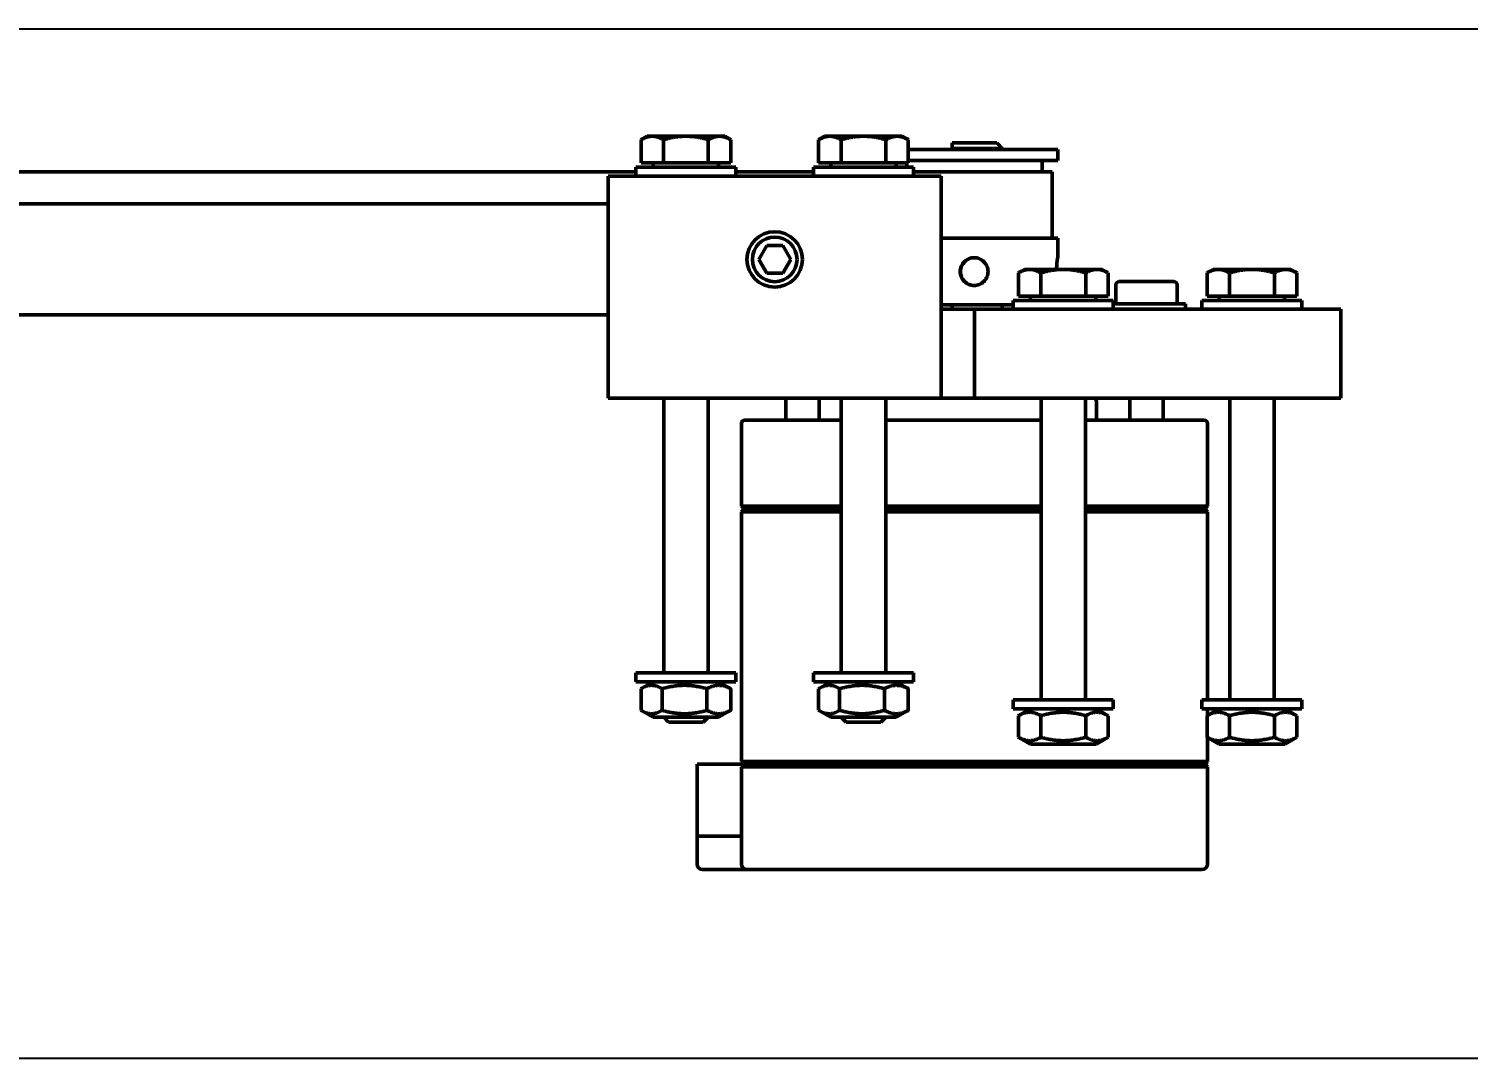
# Model space of a CAD drawing. Header units: millimetres. Extents: x -1492 to 2520, y -1551 to 1782.
# Drawn here: x 613.6 to 743.3, y 966 to 1058.8 of the extents above; entities that cross this region are included whole.
import ezdxf

# ---------------------------------------------------------------- set-up
doc = ezdxf.new("R2010")
doc.units = ezdxf.units.MM
doc.header["$LTSCALE"] = 6
doc.layers.add('Dimension (ISO)', color=7, linetype='Continuous', lineweight=25)
doc.layers.add('Visible (ISO)', color=7, linetype='Continuous', lineweight=50)
doc.styles.add('Note Text (ISO)', font='tahoma.ttf')
doc.dimstyles.new('Default (ISO)', dxfattribs={"dimscale": 6, "dimtxt": 3.5, "dimasz": 2.5, "dimexe": 3.175, "dimexo": 0, "dimgap": 0.762, "dimtad": 1, "dimrnd": 1e-08, "dimzin": 0, "dimtxsty": 'Note Text (ISO)', "dimcen": 0.09, "dimdle": 10, "dimclrd": 256, "dimclre": 256, "dimclrt": 256, "dimazin": 0, "dimtfac": 1.001486, "dimtmove": 0, "dimatfit": 3, "dimfxl": 1, "dimtolj": 1, "dimtzin": 0, "dimlwd": -1, "dimlwe": -1, "dimarcsym": 0})

# ---------------------------------------------------------------- blocks, each defined once
blk = doc.blocks.new('*D16')
at = {"layer": 'Defpoints', "color": 0, "transparency": 16777216}
for p in [(507.96, 1058.81), (549.93, 966.02), (797.65, 966.02)]:
    blk.add_point(p, dxfattribs=at)
at = {"layer": 'Dimension (ISO)', "transparency": 16777216}
for p, q in [((507.96, 1058.81), (816.7, 1058.81)), ((797.65, 1043.81), (797.65, 981.02)), ((549.93, 966.02), (816.7, 966.02))]:
    blk.add_line(p, q, dxfattribs=at)
for points in [[(795.15, 1043.81), (800.15, 1043.81), (797.65, 1058.81)], [(795.15, 981.02), (800.15, 981.02), (797.65, 966.02)]]:
    blk.add_solid(points, dxfattribs=at)
at = {"layer": 'Dimension (ISO)', "transparency": 16777216, "insert": (771.2, 997.94), "char_height": 21, "attachment_point": 1, "rotation": 90, "style": 'Note Text (ISO)'}
blk.add_mtext('\\A1;93', dxfattribs=at)

msp = doc.modelspace()

# ---------------------------------------------------------------- linework, layer by layer
at = {"layer": 'Visible (ISO)'}
for p, q in [((669.33, 1049.12), (668.79, 1048.81)), ((668.79, 1046.72), (668.79, 1048.81)), ((669.8, 1049.12), (669.33, 1049.12)), ((672.83, 1049.12), (669.8, 1049.12)), ((670.81, 1046.72), (670.81, 1048.81)), ((675.86, 1049.12), (672.83, 1049.12)), ((674.85, 1046.72), (674.85, 1048.81)), ((676.33, 1049.12), (675.86, 1049.12)), ((676.33, 1049.12), (676.87, 1048.81)), ((676.87, 1046.72), (676.87, 1048.81)), ((685.33, 1049.12), (684.79, 1048.81)), ((684.79, 1046.72), (684.79, 1048.81)), ((685.8, 1049.12), (685.33, 1049.12)), ((688.83, 1049.12), (685.8, 1049.12)), ((686.81, 1046.72), (686.81, 1048.81)), ((691.86, 1049.12), (688.83, 1049.12)), ((690.85, 1046.72), (690.85, 1048.81)), ((692.33, 1049.12), (691.86, 1049.12)), ((692.33, 1049.12), (692.87, 1048.81)), ((692.87, 1046.72), (692.87, 1048.81)), ((696.83, 1048.52), (700.83, 1048.52)), ((696.83, 1048.52), (696.83, 1048.02)), ((696.83, 1048.02), (701.33, 1048.02)), ((696.83, 1047.92), (696.83, 1048.02)), ((700.83, 1048.52), (701.33, 1048.02)), ((701.33, 1048.02), (701.33, 1047.92)), ((670.81, 1046.72), (668.79, 1046.72)), ((669.88, 1046.72), (669.88, 1046.32)), ((674.85, 1046.72), (670.81, 1046.72)), ((676.87, 1046.72), (674.85, 1046.72)), ((675.78, 1046.72), (675.78, 1046.32)), ((686.81, 1046.72), (684.79, 1046.72)), ((685.88, 1046.72), (685.88, 1046.32)), ((690.85, 1046.72), (686.81, 1046.72)), ((692.87, 1046.72), (690.85, 1046.72)), ((691.78, 1046.72), (691.78, 1046.32)), ((692.73, 1046.32), (692.73, 1046.72)), ((706.33, 1047.92), (692.87, 1047.92)), ((706.33, 1046.92), (692.87, 1046.92)), ((704.93, 1045.92), (704.93, 1046.92)), ((706.33, 1046.92), (706.33, 1047.92)), ((549.93, 1045.92), (668.33, 1045.92)), ((695.83, 1045.52), (665.83, 1045.52)), ((665.83, 1025.52), (665.83, 1045.52)), ((677.33, 1046.32), (668.33, 1046.32)), ((668.33, 1046.32), (668.33, 1045.52)), ((677.33, 1046.32), (677.33, 1045.52)), ((677.33, 1045.92), (684.33, 1045.92)), ((693.33, 1046.32), (684.33, 1046.32)), ((684.33, 1046.32), (684.33, 1045.52)), ((693.33, 1046.32), (693.33, 1045.52)), ((693.33, 1045.92), (698.83, 1045.92)), ((695.83, 1025.52), (695.83, 1045.52)), ((705.83, 1045.92), (698.83, 1045.92)), ((705.83, 1039.92), (705.83, 1045.92)), ((549.93, 1043.02), (665.83, 1043.02)), ((679.39, 1038.02), (680.11, 1039.27)), ((680.11, 1039.27), (681.55, 1039.27)), ((681.55, 1039.27), (682.27, 1038.02)), ((696.14, 1039.92), (695.83, 1039.92)), ((706.33, 1039.92), (696.14, 1039.92)), ((706.33, 1038.17), (706.33, 1039.92)), ((680.11, 1036.77), (679.39, 1038.02)), ((682.27, 1038.02), (681.55, 1036.77)), ((681.55, 1036.77), (680.11, 1036.77)), ((703.33, 1037.12), (702.79, 1036.81)), ((702.79, 1034.72), (702.79, 1036.81)), ((703.8, 1037.12), (703.33, 1037.12)), ((706.83, 1037.12), (703.8, 1037.12)), ((704.81, 1034.72), (704.81, 1036.81)), ((709.86, 1037.12), (706.83, 1037.12)), ((708.85, 1034.72), (708.85, 1036.81)), ((710.33, 1037.12), (709.86, 1037.12)), ((710.33, 1037.12), (710.87, 1036.81)), ((710.87, 1034.72), (710.87, 1036.81)), ((720.33, 1037.12), (719.79, 1036.81)), ((719.79, 1034.72), (719.79, 1036.81)), ((720.8, 1037.12), (720.33, 1037.12)), ((723.83, 1037.12), (720.8, 1037.12)), ((721.81, 1034.72), (721.81, 1036.81)), ((726.86, 1037.12), (723.83, 1037.12)), ((725.85, 1034.72), (725.85, 1036.81)), ((727.33, 1037.12), (726.86, 1037.12)), ((727.33, 1037.12), (727.87, 1036.81)), ((727.87, 1034.72), (727.87, 1036.81)), ((711.58, 1035.72), (711.58, 1034.02)), ((711.88, 1036.02), (716.78, 1036.02)), ((717.08, 1035.72), (717.08, 1034.02)), ((702.33, 1033.92), (695.83, 1033.92)), ((696.83, 1033.52), (696.83, 1033.92)), ((701.33, 1033.92), (701.33, 1033.52)), ((711.33, 1034.32), (702.33, 1034.32)), ((702.33, 1034.32), (702.33, 1033.52)), ((704.81, 1034.72), (702.79, 1034.72)), ((703.89, 1034.72), (703.89, 1034.32)), ((708.85, 1034.72), (704.81, 1034.72)), ((710.87, 1034.72), (708.85, 1034.72)), ((709.77, 1034.72), (709.77, 1034.32)), ((711.33, 1034.32), (711.33, 1033.52)), ((711.33, 1034.02), (717.83, 1034.02)), ((717.83, 1033.52), (717.83, 1034.02)), ((728.33, 1034.32), (719.33, 1034.32)), ((719.33, 1034.32), (719.33, 1033.52)), ((721.81, 1034.72), (719.79, 1034.72)), ((720.89, 1034.72), (720.89, 1034.32)), ((725.85, 1034.72), (721.81, 1034.72)), ((727.87, 1034.72), (725.85, 1034.72)), ((726.77, 1034.72), (726.77, 1034.32)), ((728.33, 1034.32), (728.33, 1033.52)), ((549.93, 1033.02), (665.83, 1033.02)), ((698.83, 1033.52), (695.83, 1033.52)), ((698.83, 1033.52), (698.83, 1025.52)), ((698.83, 1033.52), (731.83, 1033.52)), ((731.83, 1033.52), (731.83, 1025.52)), ((695.83, 1025.52), (665.83, 1025.52)), ((670.83, 1025.52), (670.83, 1000.75)), ((674.83, 1025.52), (674.83, 1000.75)), ((681.83, 1025.52), (681.83, 1023.52)), ((684.83, 1025.52), (684.83, 1023.52)), ((686.83, 1025.52), (686.83, 1000.75)), ((690.83, 1025.52), (690.83, 1000.75)), ((698.83, 1025.52), (695.83, 1025.52)), ((698.83, 1025.52), (731.83, 1025.52)), ((704.83, 1025.52), (704.83, 998.32)), ((708.83, 1025.52), (708.83, 998.32)), ((709.83, 1025.22), (709.83, 1023.52)), ((712.83, 1025.52), (712.83, 1023.52)), ((715.83, 1025.52), (715.83, 1023.52)), ((721.83, 1025.52), (721.83, 998.32)), ((725.83, 1025.52), (725.83, 998.32)), ((678.63, 1023.52), (678.13, 1023.52)), ((678.63, 1023.52), (681.26, 1023.52)), ((682.46, 1023.52), (681.26, 1023.52)), ((682.46, 1023.52), (686.83, 1023.52)), ((690.83, 1023.52), (704.83, 1023.52)), ((708.83, 1023.52), (715.2, 1023.52)), ((716.4, 1023.52), (715.2, 1023.52)), ((716.4, 1023.52), (719.03, 1023.52)), ((719.53, 1023.52), (719.03, 1023.52)), ((677.83, 1015.77), (677.83, 1023.22)), ((719.83, 1023.22), (719.83, 1015.77)), ((678.08, 1015.52), (677.83, 1015.77)), ((677.83, 1015.77), (678.42, 1015.77)), ((677.83, 1015.27), (678.08, 1015.52)), ((678.59, 1015.52), (678.08, 1015.52)), ((681.05, 1015.77), (678.42, 1015.77)), ((678.59, 1015.52), (681.22, 1015.52)), ((681.05, 1015.77), (682.46, 1015.77)), ((682.46, 1015.52), (681.22, 1015.52)), ((686.83, 1015.77), (682.46, 1015.77)), ((682.46, 1015.52), (686.83, 1015.52)), ((686.83, 1015.52), (685.51, 1015.52)), ((704.83, 1015.77), (690.83, 1015.77)), ((704.83, 1015.52), (690.83, 1015.52)), ((690.83, 1015.52), (704.83, 1015.52)), ((715.2, 1015.77), (708.83, 1015.77)), ((712.16, 1015.52), (708.83, 1015.52)), ((708.83, 1015.52), (715.2, 1015.52)), ((715.2, 1015.77), (716.62, 1015.77)), ((716.44, 1015.52), (715.2, 1015.52)), ((716.44, 1015.52), (719.07, 1015.52)), ((719.25, 1015.77), (716.62, 1015.77)), ((719.58, 1015.52), (719.07, 1015.52)), ((719.25, 1015.77), (719.83, 1015.77)), ((719.58, 1015.52), (719.83, 1015.77)), ((719.83, 1015.27), (719.58, 1015.52)), ((678.68, 1015.27), (677.83, 1015.27)), ((677.83, 992.77), (677.83, 1015.27)), ((683.04, 1015.27), (678.68, 1015.27)), ((685.51, 1015.27), (683.04, 1015.27)), ((685.51, 1015.27), (686.83, 1015.27)), ((690.83, 1015.27), (704.83, 1015.27)), ((708.83, 1015.27), (712.16, 1015.27)), ((714.62, 1015.27), (712.16, 1015.27)), ((718.98, 1015.27), (714.62, 1015.27)), ((719.83, 1015.27), (718.98, 1015.27)), ((719.83, 998.32), (719.83, 1015.27)), ((677.33, 1000.75), (668.33, 1000.75)), ((668.33, 1000.75), (668.33, 999.95)), ((677.33, 999.95), (668.33, 999.95)), ((669.88, 999.95), (668.87, 999.37)), ((675.78, 999.95), (676.79, 999.37)), ((677.33, 1000.75), (677.33, 999.95)), ((693.33, 1000.75), (684.33, 1000.75)), ((684.33, 1000.75), (684.33, 999.95)), ((693.33, 999.95), (684.33, 999.95)), ((685.88, 999.95), (684.87, 999.37)), ((691.78, 999.95), (692.79, 999.37)), ((693.33, 1000.75), (693.33, 999.95)), ((668.79, 997.38), (668.79, 999.32)), ((670.68, 997.38), (670.68, 999.32)), ((674.72, 997.38), (674.72, 999.32)), ((676.87, 997.38), (676.87, 999.32)), ((684.79, 997.38), (684.79, 999.32)), ((686.68, 997.38), (686.68, 999.32)), ((690.72, 997.38), (690.72, 999.32)), ((692.87, 997.38), (692.87, 999.32)), ((711.33, 998.32), (702.33, 998.32)), ((702.33, 998.32), (702.33, 997.52)), ((711.33, 997.52), (702.33, 997.52)), ((703.88, 997.52), (702.79, 996.89)), ((709.78, 997.52), (710.87, 996.89)), ((711.33, 998.32), (711.33, 997.52)), ((728.33, 998.32), (719.33, 998.32)), ((719.33, 998.32), (719.33, 997.52)), ((728.33, 997.52), (719.33, 997.52)), ((720.88, 997.52), (719.79, 996.89)), ((719.83, 996.91), (719.83, 997.52)), ((726.78, 997.52), (727.87, 996.89)), ((728.33, 998.32), (728.33, 997.52)), ((669.88, 996.75), (668.87, 997.33)), ((669.88, 996.75), (675.78, 996.75)), ((671.26, 996.32), (670.83, 996.75)), ((674.4, 996.32), (671.26, 996.32)), ((674.4, 996.32), (674.83, 996.75)), ((675.78, 996.75), (676.79, 997.33)), ((685.88, 996.75), (684.87, 997.33)), ((685.88, 996.75), (691.78, 996.75)), ((687.26, 996.32), (686.83, 996.75)), ((690.4, 996.32), (687.26, 996.32)), ((690.4, 996.32), (690.83, 996.75)), ((691.78, 996.75), (692.79, 997.33)), ((702.79, 996.89), (702.79, 994.95)), ((704.81, 996.89), (704.81, 994.95)), ((708.85, 996.89), (708.85, 994.95)), ((710.87, 996.89), (710.87, 994.95)), ((719.79, 996.89), (719.79, 994.95)), ((721.81, 996.89), (721.81, 994.95)), ((725.85, 996.89), (725.85, 994.95)), ((727.87, 996.89), (727.87, 994.95)), ((703.88, 994.32), (702.79, 994.95)), ((709.78, 994.32), (710.87, 994.95)), ((720.88, 994.32), (719.79, 994.95)), ((719.83, 992.77), (719.83, 994.93)), ((726.78, 994.32), (727.87, 994.95)), ((703.88, 994.32), (709.78, 994.32)), ((720.88, 994.32), (726.78, 994.32)), ((673.83, 992.52), (673.83, 992.02)), ((673.83, 992.52), (678.08, 992.52)), ((678.08, 992.52), (677.83, 992.77)), ((677.83, 992.77), (678.68, 992.77)), ((678.08, 992.52), (677.83, 992.27)), ((678.42, 992.27), (677.83, 992.27)), ((677.83, 983.52), (677.83, 992.27)), ((678.08, 992.52), (678.59, 992.52)), ((678.42, 992.27), (681.05, 992.27)), ((681.22, 992.52), (678.59, 992.52)), ((678.68, 992.77), (683.04, 992.77)), ((682.46, 992.27), (681.05, 992.27)), ((681.22, 992.52), (682.46, 992.52)), ((715.2, 992.52), (682.46, 992.52)), ((682.46, 992.27), (715.2, 992.27)), ((683.04, 992.77), (685.51, 992.77)), ((712.16, 992.77), (685.51, 992.77)), ((685.51, 992.52), (712.16, 992.52)), ((712.16, 992.77), (714.62, 992.77)), ((714.62, 992.77), (718.98, 992.77)), ((715.2, 992.52), (716.44, 992.52)), ((716.62, 992.27), (715.2, 992.27)), ((719.07, 992.52), (716.44, 992.52)), ((716.62, 992.27), (719.25, 992.27)), ((718.98, 992.77), (719.83, 992.77)), ((719.07, 992.52), (719.58, 992.52)), ((719.83, 992.27), (719.25, 992.27)), ((719.58, 992.52), (719.83, 992.77)), ((719.58, 992.52), (719.83, 992.27)), ((719.83, 992.27), (719.83, 983.52)), ((673.83, 986.52), (673.83, 992.02)), ((673.83, 986.52), (673.83, 986.02)), ((674.33, 986.02), (673.83, 986.02)), ((673.83, 983.52), (673.83, 986.02)), ((674.33, 986.02), (677.83, 986.02)), ((678.33, 983.02), (674.33, 983.02)), ((678.33, 983.02), (678.77, 983.02)), ((681.4, 983.02), (678.77, 983.02)), ((681.4, 983.02), (682.46, 983.02)), ((715.2, 983.02), (682.46, 983.02)), ((715.2, 983.02), (716.26, 983.02)), ((718.89, 983.02), (716.26, 983.02)), ((718.89, 983.02), (719.33, 983.02))]:
    msp.add_line(p, q, dxfattribs=at)
for radius in [2.5, 2.01]:
    msp.add_circle((680.83, 1038.02), radius, dxfattribs=at)
for centre, radius, start, end in [((711.88, 1035.72), 0.3, 90, 180), ((716.78, 1035.72), 0.3, 0, 90), ((709.53, 1025.22), 0.3, 0, 90), ((678.13, 1023.22), 0.3, 90, 180), ((719.53, 1023.22), 0.3, 0, 90), ((674.33, 983.52), 0.5, 180, 270), ((678.33, 983.52), 0.5, 180, 270), ((719.33, 983.52), 0.5, 270, 0)]:
    msp.add_arc(centre, radius, start, end, dxfattribs=at)
for points, weights in [([(669.8, 1049.12), (669.33, 1049.12), (668.79, 1048.81)], [1, 1.0379548493, 1]), ([(670.81, 1048.81), (670.27, 1049.12), (669.8, 1049.12)], [1, 1.0379548493, 1]), ([(672.83, 1049.12), (671.89, 1049.12), (670.81, 1048.81)], [1, 1.0379548493, 1]), ([(674.85, 1048.81), (673.77, 1049.12), (672.83, 1049.12)], [1, 1.0379548493, 1]), ([(675.86, 1049.12), (675.39, 1049.12), (674.85, 1048.81)], [1, 1.0379548493, 1]), ([(676.87, 1048.81), (676.33, 1049.12), (675.86, 1049.12)], [1, 1.0379548493, 1]), ([(685.8, 1049.12), (685.33, 1049.12), (684.79, 1048.81)], [1, 1.0379548493, 1]), ([(686.81, 1048.81), (686.27, 1049.12), (685.8, 1049.12)], [1, 1.0379548493, 1]), ([(688.83, 1049.12), (687.89, 1049.12), (686.81, 1048.81)], [1, 1.0379548493, 1]), ([(690.85, 1048.81), (689.77, 1049.12), (688.83, 1049.12)], [1, 1.0379548493, 1]), ([(691.86, 1049.12), (691.39, 1049.12), (690.85, 1048.81)], [1, 1.0379548493, 1]), ([(692.87, 1048.81), (692.33, 1049.12), (691.86, 1049.12)], [1, 1.0379548493, 1]), ([(703.8, 1037.12), (703.33, 1037.12), (702.79, 1036.81)], [1, 1.0379548493, 1]), ([(704.81, 1036.81), (704.27, 1037.12), (703.8, 1037.12)], [1, 1.0379548493, 1]), ([(706.83, 1037.12), (705.89, 1037.12), (704.81, 1036.81)], [1, 1.0379548493, 1]), ([(708.85, 1036.81), (707.77, 1037.12), (706.83, 1037.12)], [1, 1.0379548493, 1]), ([(709.86, 1037.12), (709.39, 1037.12), (708.85, 1036.81)], [1, 1.0379548493, 1]), ([(710.87, 1036.81), (710.33, 1037.12), (709.86, 1037.12)], [1, 1.0379548493, 1]), ([(720.8, 1037.12), (720.33, 1037.12), (719.79, 1036.81)], [1, 1.0379548493, 1]), ([(721.81, 1036.81), (721.27, 1037.12), (720.8, 1037.12)], [1, 1.0379548493, 1]), ([(723.83, 1037.12), (722.89, 1037.12), (721.81, 1036.81)], [1, 1.0379548493, 1]), ([(725.85, 1036.81), (724.77, 1037.12), (723.83, 1037.12)], [1, 1.0379548493, 1]), ([(726.86, 1037.12), (726.39, 1037.12), (725.85, 1036.81)], [1, 1.0379548493, 1]), ([(727.87, 1036.81), (727.33, 1037.12), (726.86, 1037.12)], [1, 1.0379548493, 1]), ([(670.68, 999.32), (669.74, 999.9), (668.79, 999.32)], [1, 1.15470053838, 1]), ([(674.72, 999.32), (672.7, 999.9), (670.68, 999.32)], [1, 1.15470053838, 1]), ([(676.87, 999.32), (675.8, 999.9), (674.72, 999.32)], [1, 1.15470053838, 1]), ([(676.79, 999.37), (676.83, 999.34), (676.87, 999.32)], [1.01093397769, 1.00567518268, 1]), ([(686.68, 999.32), (685.74, 999.9), (684.79, 999.32)], [1, 1.15470053838, 1]), ([(690.72, 999.32), (688.7, 999.9), (686.68, 999.32)], [1, 1.15470053838, 1]), ([(692.87, 999.32), (691.8, 999.9), (690.72, 999.32)], [1, 1.15470053838, 1]), ([(692.79, 999.37), (692.83, 999.34), (692.87, 999.32)], [1.01093397769, 1.00567518268, 1]), ([(668.79, 997.38), (669.74, 996.8), (670.68, 997.38)], [1, 1.15470053838, 1]), ([(670.68, 997.38), (672.7, 996.8), (674.72, 997.38)], [1, 1.15470053838, 1]), ([(674.72, 997.38), (675.8, 996.8), (676.87, 997.38)], [1, 1.15470053838, 1]), ([(676.87, 997.38), (676.83, 997.35), (676.79, 997.33)], [1, 1.00567518268, 1.01093397769]), ([(684.79, 997.38), (685.74, 996.8), (686.68, 997.38)], [1, 1.15470053838, 1]), ([(686.68, 997.38), (688.7, 996.8), (690.72, 997.38)], [1, 1.15470053838, 1]), ([(690.72, 997.38), (691.8, 996.8), (692.87, 997.38)], [1, 1.15470053838, 1]), ([(692.87, 997.38), (692.83, 997.35), (692.79, 997.33)], [1, 1.00567518268, 1.01093397769]), ([(704.81, 996.89), (703.8, 997.47), (702.79, 996.89)], [1, 1.15470053838, 1]), ([(708.85, 996.89), (706.83, 997.47), (704.81, 996.89)], [1, 1.15470053838, 1]), ([(710.87, 996.89), (709.86, 997.47), (708.85, 996.89)], [1, 1.15470053838, 1]), ([(721.81, 996.89), (720.8, 997.47), (719.79, 996.89)], [1, 1.15470053838, 1]), ([(725.85, 996.89), (723.83, 997.47), (721.81, 996.89)], [1, 1.15470053838, 1]), ([(727.87, 996.89), (726.86, 997.47), (725.85, 996.89)], [1, 1.15470053838, 1]), ([(702.79, 994.95), (703.8, 994.37), (704.81, 994.95)], [1, 1.15470053838, 1]), ([(704.81, 994.95), (706.83, 994.37), (708.85, 994.95)], [1, 1.15470053838, 1]), ([(708.85, 994.95), (709.86, 994.37), (710.87, 994.95)], [1, 1.15470053838, 1]), ([(719.79, 994.95), (720.8, 994.37), (721.81, 994.95)], [1, 1.15470053838, 1]), ([(721.81, 994.95), (723.83, 994.37), (725.85, 994.95)], [1, 1.15470053838, 1]), ([(725.85, 994.95), (726.86, 994.37), (727.87, 994.95)], [1, 1.15470053838, 1])]:
    msp.add_rational_spline(points, weights, degree=2, dxfattribs=at)
for points, knots in [([(698.8, 1038.17), (698.64, 1038.17), (698.47, 1038.14), (698.17, 1038.01), (698.03, 1037.91), (697.81, 1037.69), (697.71, 1037.55), (697.58, 1037.24), (697.55, 1037.08), (697.55, 1036.92), (697.55, 1036.76), (697.58, 1036.6), (697.71, 1036.29), (697.81, 1036.15), (698.03, 1035.93), (698.17, 1035.83), (698.47, 1035.7), (698.64, 1035.67), (698.96, 1035.67), (699.12, 1035.7), (699.43, 1035.83), (699.57, 1035.93), (699.79, 1036.15), (699.89, 1036.29), (700.02, 1036.6), (700.05, 1036.76), (700.05, 1037.08), (700.02, 1037.24), (699.89, 1037.55), (699.79, 1037.69), (699.57, 1037.91), (699.43, 1038.01), (699.12, 1038.14), (698.96, 1038.17), (698.8, 1038.17)], [0.5661669, 0.5661669, 0.5661669, 0.5661669, 0.6133468, 0.6133468, 0.6605268, 0.6605268, 0.707708, 0.707708, 0.7548892, 0.7548892, 0.7548892, 0.8020704, 0.8020704, 0.8492516, 0.8492516, 0.8964315, 0.8964315, 0.9436115, 0.9436115, 0.9907914, 0.9907914, 1.0379713, 1.0379713, 1.0851526, 1.0851526, 1.1323338, 1.1323338, 1.179515, 1.179515, 1.2266962, 1.2266962, 1.2738761, 1.2738761, 1.321056, 1.321056, 1.321056, 1.321056]), ([(697.57, 1036.92), (697.57, 1037.08), (697.6, 1037.25), (697.73, 1037.56), (697.83, 1037.69), (698.05, 1037.91), (698.19, 1038.01), (698.49, 1038.14), (698.65, 1038.17), (698.81, 1038.17)], [-0.7687811, -0.7687811, -0.7687811, -0.7687811, -0.7206667, -0.7206667, -0.6725523, -0.6725523, -0.6245691, -0.6245691, -0.5776409, -0.5776409, -0.5776409, -0.5776409]), ([(706.33, 1038.17), (706.33, 1038.17), (706.32, 1038.14), (706.3, 1038.01), (706.29, 1037.91), (706.26, 1037.69), (706.25, 1037.55), (706.23, 1037.31), (706.23, 1037.21), (706.22, 1037.12)], [0.5661669, 0.5661669, 0.5661669, 0.5661669, 0.6133468, 0.6133468, 0.6605268, 0.6605268, 0.707708, 0.707708, 0.7352466, 0.7352466, 0.7352466, 0.7352466]), ([(698.81, 1035.67), (698.65, 1035.67), (698.49, 1035.7), (698.19, 1035.83), (698.05, 1035.93), (697.83, 1036.15), (697.73, 1036.28), (697.6, 1036.59), (697.57, 1036.76), (697.57, 1036.92)], [-0.1911402, -0.1911402, -0.1911402, -0.1911402, -0.144212, -0.144212, -0.0962288, -0.0962288, -0.0481144, -0.0481144, 0, 0, 0, 0])]:
    msp.add_open_spline(points, degree=3, knots=knots, dxfattribs=at)
msp.add_open_spline([(706.33, 1038.17), (706.33, 1038.17), (706.33, 1038.17), (706.33, 1038.17)], degree=3, dxfattribs=at)

# ---------------------------------------------------------------- dimensions: what is measured, and where the dimension line sits
at = {"layer": 'Dimension (ISO)'}
dim = msp.add_linear_dim(base=(797.65, 966.02), p1=(507.96, 1058.81), p2=(549.93, 966.02), angle=90, dimstyle='Default (ISO)', override={"dimgap": 0.762, "dimdec": 0, "dimtol": 0, "dimlim": 0, "dimtp": 0, "dimtm": 0, "dimtdec": 2, "dimtofl": 0, "dimatfit": 1}, dxfattribs=at)
dim.commit()
dim.dimension.update_dxf_attribs({"geometry": '*D16', "text_midpoint": (797.65, 1012.41), "dimtype": 160})

doc.saveas('drawing.dxf')
